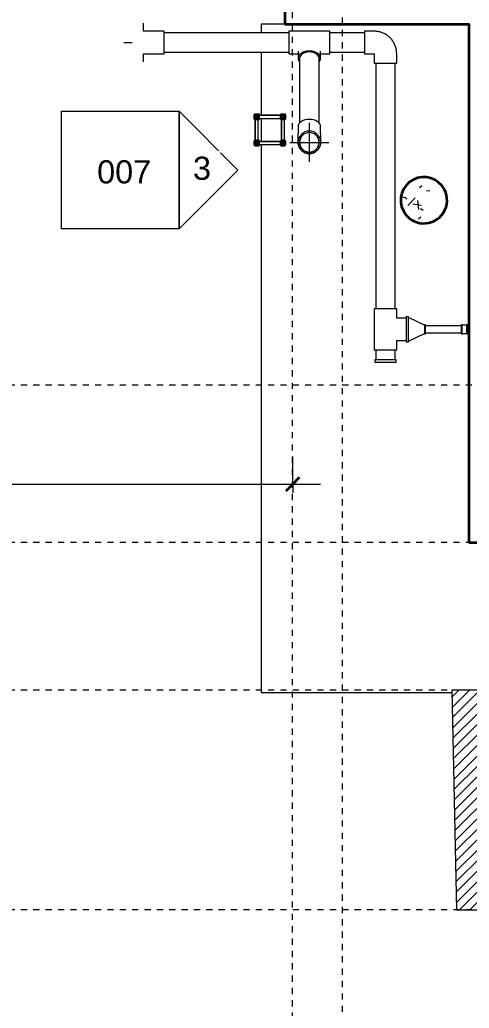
# Model space of a CAD drawing. Header units: metres. Extents: x -43 to 80, y -185 to 8.
# Drawn here: x -9.88 to -2.61, y -147.93 to -131.92 of the extents above; entities that cross this region are included whole.
import ezdxf

# ---------------------------------------------------------------- set-up
doc = ezdxf.new("R2010")
doc.units = ezdxf.units.M
doc.linetypes.add('Grid Line', pattern=[0.022225, 0.0127, -0.003175, 0.003175, -0.003175])
for name, color, linetype, lineweight in [('A-ANNO-DIMS', 7, 'Continuous', 9), ('A-ANNO-DIMS-150', 7, 'Continuous', 9), ('A-FLOR', 7, 'Continuous', 9), ('A-FLOR-PATT', 7, 'Continuous', 9), ('A-GENM', 7, 'Continuous', 9), ('A-WALL', 7, 'Continuous', 9), ('G-ANNO-SYMB', 7, 'Continuous', 9), ('P-PIPE', 7, 'Continuous', 9), ('P-PIPE-CNTR', 7, 'Continuous', 9), ('S-COLS', 7, 'Continuous', 9), ('S-GRID', 7, 'Continuous', 9)]:
    doc.layers.add(name, color=color, linetype=linetype, lineweight=lineweight)
doc.styles.add('Arial', font='arial.ttf', dxfattribs={"height": 0.375})
doc.styles.add('Century Gothic', font='GOTHIC.TTF', dxfattribs={"height": 0.3})
doc.dimstyles.new('C_G_2_0mm', dxfattribs={"dimscale": 0.3048, "dimtxt": 0.31325, "dimasz": 0.738189, "dimexe": 1.476378, "dimexo": 0.984252, "dimgap": 0.049213, "dimtad": 1, "dimdec": 3, "dimrnd": 0.001, "dimzin": 0, "dimdsep": 46, "dimtxsty": 'Century Gothic', "dimblk1": 'OBLIQUE', "dimblk2": 'OBLIQUE', "dimsah": 1, "dimcen": 0.09, "dimdle": 1.476378, "dimazin": 2, "dimtfac": 1, "dimtdec": 4, "dimtix": 1, "dimtmove": 0, "dimatfit": 3, "dimfxl": 1, "dimtvp": 1, "dimtolj": 1, "dimtzin": 0, "dimarcsym": 2})

# ---------------------------------------------------------------- blocks, each defined once
blk = doc.blocks.new('M_Concrete-Round-Column - 750mm-2100519-N01 - ESTANQUE CABECERA')
at = {"layer": 'S-COLS'}
h = blk.add_hatch(dxfattribs=at)
h.set_pattern_fill('FP_1', color=256, style=0, pattern_type=2)
h.set_pattern_definition([(22.468, (65.291, 118.031), (0.925104, -0.590087), [0.1143, -1.257]), (327.468, (65.291, 118.031), (0.342624, 1.114645), [0.09144, -1.006]), (72.92, (65.368, 117.982), (1.267843, 0.52408), [0.09714, -1.069]), (18.653, (65.432, 118.301), (1.32561, -0.975249), [0.17145, -1.886]), (69.104, (65.542, 118.22), (1.94893, 0.658157), [0.14571, -1.603]), (323.653, (65.432, 118.301), (1.949078, 0.657815), [0.13716, -1.509]), (353.468, (65.532, 118.163), (0.523034, -0.964601), [0.1143, -1.257]), (298.468, (65.532, 118.163), (0.840056, 0.808783), [0.09144, -1.006]), (43.92, (65.576, 118.083), (1.36296, -0.156292), [0.09714, -1.069]), (9.968, (65.291, 118.031), (0.2509482, 0.4413104), [0.05029, -0.94336, 0.05029, -0.97079, -1.01]), (9.968, (65.291, 118.031), (0.2509482, 0.4413104), [-2.015, 0.05029, -0.95936]), (339.968, (65.291, 118.031), (0.6333666, 0.3476881), [0.05029, -0.53188, 0.05029, -0.9205, -0.38481]), (339.968, (65.291, 118.031), (0.6333666, 0.3476881), [-1.553, 0.05029, -0.33452]), (299.968, (64.99, 118.188), (0.705529, -0.4065393), [0.05029, -0.33071, 0.05029, -1.138, -1.577]), (299.968, (64.99, 118.188), (0.705529, -0.4065393), [-1.57, 0.05029, -1.527]), (289.968, (64.855, 118.258), (0.8586482, -0.275551), [0.05029, -0.44501, 0.05029, -0.73914, -1.12]), (289.968, (64.855, 118.258), (0.8586482, -0.275551), [-1.285, 0.05029, -1.07])])
h.paths.add_polyline_path([(-0.188, -0.325), (-0.128, -0.352), (-0.065, -0.369), (0, -0.375), (0.065, -0.369), (0.128, -0.352), (0.187, -0.325), (0.241, -0.287), (0.287, -0.241), (0.325, -0.188), (0.352, -0.128), (0.369, -0.065), (0.375, 0), (0.369, 0.065), (0.352, 0.128), (0.325, 0.187), (0.287, 0.241), (0.241, 0.287), (0.187, 0.325), (0.128, 0.352), (0.065, 0.369), (0, 0.375), (-0.065, 0.369), (-0.128, 0.352), (-0.188, 0.325), (-0.241, 0.287), (-0.287, 0.241), (-0.325, 0.187), (-0.352, 0.128), (-0.369, 0.065), (-0.375, 0), (-0.369, -0.065), (-0.352, -0.128), (-0.325, -0.188), (-0.287, -0.241), (-0.241, -0.287)])
at = {"layer": 'S-COLS', "lineweight": 35}
for start, end in [(360, 180), (180, 360)]:
    blk.add_arc((0, 0), 0.375, start, end, dxfattribs=at)
blk = doc.blocks.new('M_Equipo area bomba - M_Equipo area bomba-2111423-N01 - ESTANQUE CABECERA')
at = {"layer": 'A-GENM'}
for p, q in [((-0.759, 0.703), (-0.662, 0.606)), ((-0.606, 0.662), (-0.705, 0.76)), ((-0.678, 0.692), (-0.692, 0.678)), ((-0.352, 0.339), (-0.692, 0.678)), ((-0.678, 0.692), (-0.339, 0.352)), ((-0.627, 0.641), (-0.606, 0.662)), ((0.339, 0.352), (0.678, 0.692)), ((0.692, 0.678), (0.352, 0.339)), ((0.708, 0.764), (0.606, 0.662)), ((0.606, 0.662), (0.627, 0.641)), ((0.662, 0.606), (0.763, 0.708)), ((0.692, 0.678), (0.678, 0.692)), ((0.763, 0.708), (0.708, 0.764)), ((-0.662, 0.606), (-0.641, 0.627)), ((0.641, 0.627), (0.662, 0.606)), ((-0.352, 0.339), (-0.339, 0.352)), ((0.339, 0.352), (0.352, 0.339)), ((-1.041, 0.039), (-1.041, -0.039)), ((-0.897, 0.039), (-1.041, 0.039)), ((-0.969, 0.01), (-0.489, 0.01)), ((-0.969, 0.01), (-0.969, -0.009)), ((-0.897, 0.01), (-0.897, 0.039)), ((-0.489, -0.009), (-0.489, 0.01)), ((0.489, 0.01), (0.969, 0.01)), ((0.489, 0.01), (0.489, -0.009)), ((1.041, 0.039), (0.897, 0.039)), ((0.897, 0.039), (0.897, 0.01)), ((0.969, -0.009), (0.969, 0.01)), ((1.041, -0.039), (1.041, 0.039)), ((-1.041, -0.039), (-0.897, -0.039)), ((-0.489, -0.009), (-0.969, -0.009)), ((-0.897, -0.039), (-0.897, -0.009)), ((0.969, -0.009), (0.489, -0.009)), ((0.897, -0.009), (0.897, -0.039)), ((0.897, -0.039), (1.041, -0.039)), ((-0.692, -0.678), (-0.352, -0.339)), ((-0.339, -0.352), (-0.678, -0.692)), ((-0.339, -0.352), (-0.352, -0.339)), ((0.352, -0.339), (0.339, -0.352)), ((0.678, -0.692), (0.339, -0.352)), ((0.352, -0.339), (0.692, -0.678)), ((-0.662, -0.606), (-0.763, -0.708)), ((-0.641, -0.627), (-0.662, -0.606)), ((0.662, -0.606), (0.641, -0.627)), ((0.763, -0.708), (0.662, -0.606)), ((-0.763, -0.708), (-0.708, -0.764)), ((-0.708, -0.764), (-0.606, -0.662)), ((-0.692, -0.678), (-0.678, -0.692)), ((-0.606, -0.662), (-0.627, -0.641)), ((0.627, -0.641), (0.606, -0.662)), ((0.606, -0.662), (0.708, -0.764)), ((0.678, -0.692), (0.692, -0.678)), ((0.708, -0.764), (0.763, -0.708))]:
    blk.add_line(p, q, dxfattribs=at)
for start, end in [(47.3206, 132.6794), (137.3178, 177.6809), (2.3191, 42.6822), (182.3193, 222.6822), (317.3178, 357.6807), (227.3206, 312.6794)]:
    blk.add_arc((0, 0), 0.968, start, end, dxfattribs=at)
at = {"layer": 'A-GENM', "lineweight": 25}
for start, end in [(360, 180), (180, 360)]:
    blk.add_arc((0, 0), 0.489, start, end, dxfattribs=at)
blk = doc.blocks.new('M_Estructura 01 - M_Estructura 01-2177964-N01 - ESTANQUE CABECERA')
at = {"layer": 'A-GENM', "lineweight": 25}
for p, q in [((-0.25, 0.214), (-0.25, 0.151)), ((-0.25, 0.214), (-0.25, 0.151)), ((-0.247, 0.151), (-0.247, 0.214)), ((-0.247, 0.151), (-0.247, 0.214)), ((-0.18, 0.221), (-0.244, 0.221)), ((-0.18, 0.221), (-0.244, 0.221)), ((-0.244, 0.217), (-0.18, 0.217)), ((-0.244, 0.217), (-0.18, 0.217)), ((-0.186, 0.187), (-0.236, 0.187)), ((-0.236, 0.187), (-0.236, 0.185)), ((-0.23, 0.178), (-0.204, 0.178)), ((-0.194, 0.167), (-0.194, 0.148)), ((-0.186, 0.148), (-0.186, 0.187)), ((-0.177, 0.214), (-0.177, 0.151)), ((-0.177, 0.214), (-0.177, 0.151)), ((-0.174, 0.151), (-0.174, 0.214)), ((-0.174, 0.151), (-0.174, 0.214)), ((0.174, 0.165), (0.169, 0.165)), ((0.174, 0.214), (0.174, 0.165)), ((0.174, 0.214), (0.174, 0.151)), ((0.177, 0.165), (0.177, 0.214)), ((0.177, 0.151), (0.177, 0.214)), ((0.197, 0.165), (0.177, 0.165)), ((0.244, 0.221), (0.18, 0.221)), ((0.244, 0.221), (0.18, 0.221)), ((0.18, 0.217), (0.244, 0.217)), ((0.18, 0.217), (0.244, 0.217)), ((0.238, 0.187), (0.188, 0.187)), ((0.188, 0.187), (0.188, 0.185)), ((0.194, 0.178), (0.22, 0.178)), ((0.208, 0.2), (0.208, 0.175)), ((0.216, 0.207), (0.214, 0.207)), ((0.216, 0.157), (0.216, 0.207)), ((0.23, 0.167), (0.23, 0.148)), ((0.238, 0.148), (0.238, 0.187)), ((0.247, 0.214), (0.247, 0.151)), ((0.247, 0.214), (0.247, 0.151)), ((0.25, 0.151), (0.25, 0.214)), ((0.25, 0.151), (0.25, 0.214)), ((-0.18, 0.148), (-0.244, 0.148)), ((-0.194, 0.148), (-0.244, 0.148)), ((-0.244, 0.144), (-0.18, 0.144)), ((-0.244, 0.144), (-0.194, 0.144)), ((-0.194, 0.144), (-0.194, 0.14)), ((-0.188, 0.133), (-0.186, 0.133)), ((-0.18, 0.148), (-0.186, 0.148)), ((-0.186, 0.133), (-0.186, 0.144)), ((-0.186, 0.144), (-0.18, 0.144)), ((0.162, 0.158), (0.162, 0.157)), ((0.162, 0.157), (0.174, 0.157)), ((0.174, 0.157), (0.174, 0.151)), ((0.177, 0.157), (0.216, 0.157)), ((0.177, 0.151), (0.177, 0.157)), ((0.244, 0.148), (0.18, 0.148)), ((0.23, 0.148), (0.18, 0.148)), ((0.18, 0.144), (0.244, 0.144)), ((0.18, 0.144), (0.23, 0.144)), ((0.23, 0.144), (0.23, 0.14)), ((0.236, 0.133), (0.238, 0.133)), ((0.244, 0.148), (0.238, 0.148)), ((0.238, 0.133), (0.238, 0.144)), ((0.238, 0.144), (0.244, 0.144)), ((-0.25, -0.21), (-0.25, -0.273)), ((-0.25, -0.21), (-0.25, -0.273)), ((-0.247, -0.273), (-0.247, -0.21)), ((-0.247, -0.273), (-0.247, -0.21)), ((-0.18, -0.203), (-0.244, -0.203)), ((-0.18, -0.203), (-0.244, -0.203)), ((-0.244, -0.206), (-0.18, -0.206)), ((-0.244, -0.206), (-0.18, -0.206)), ((-0.18, -0.276), (-0.244, -0.276)), ((-0.18, -0.276), (-0.244, -0.276)), ((-0.244, -0.279), (-0.18, -0.279)), ((-0.244, -0.279), (-0.18, -0.279)), ((-0.177, -0.21), (-0.177, -0.273)), ((-0.177, -0.21), (-0.177, -0.273)), ((-0.174, -0.273), (-0.174, -0.21)), ((-0.174, -0.273), (-0.174, -0.21)), ((0.162, -0.265), (0.162, -0.267)), ((0.162, -0.267), (0.174, -0.267)), ((0.174, -0.259), (0.169, -0.259)), ((0.174, -0.21), (0.174, -0.273)), ((0.174, -0.21), (0.174, -0.259)), ((0.174, -0.267), (0.174, -0.273)), ((0.177, -0.273), (0.177, -0.21)), ((0.177, -0.259), (0.177, -0.21)), ((0.197, -0.259), (0.177, -0.259)), ((0.177, -0.267), (0.216, -0.267)), ((0.177, -0.273), (0.177, -0.267)), ((0.244, -0.203), (0.18, -0.203)), ((0.244, -0.203), (0.18, -0.203)), ((0.18, -0.206), (0.244, -0.206)), ((0.18, -0.206), (0.244, -0.206)), ((0.244, -0.276), (0.18, -0.276)), ((0.244, -0.276), (0.18, -0.276)), ((0.18, -0.279), (0.244, -0.279)), ((0.18, -0.279), (0.244, -0.279)), ((0.208, -0.223), (0.208, -0.249)), ((0.216, -0.217), (0.214, -0.217)), ((0.216, -0.267), (0.216, -0.217)), ((0.247, -0.21), (0.247, -0.273)), ((0.247, -0.21), (0.247, -0.273)), ((0.25, -0.273), (0.25, -0.21)), ((0.25, -0.273), (0.25, -0.21))]:
    blk.add_line(p, q, dxfattribs=at)
at = {"layer": 'A-GENM'}
for p, q in [((-0.237, 0.183), (-0.237, 0.148)), ((-0.237, 0.183), (-0.237, 0.148)), ((-0.237, 0.183), (-0.237, 0.148)), ((-0.237, 0.183), (-0.237, 0.183)), ((-0.237, 0.183), (-0.237, 0.183)), ((-0.237, 0.183), (-0.237, 0.183)), ((-0.234, 0.183), (-0.237, 0.183)), ((-0.237, 0.183), (-0.237, 0.183)), ((-0.237, 0.183), (-0.237, 0.183)), ((-0.236, 0.215), (-0.186, 0.215)), ((-0.236, 0.187), (-0.236, 0.215)), ((-0.236, 0.213), (-0.236, 0.207)), ((-0.236, 0.187), (-0.236, 0.183)), ((-0.236, 0.183), (-0.236, 0.187)), ((-0.177, 0.208), (-0.212, 0.208)), ((-0.212, 0.208), (-0.212, 0.206)), ((-0.212, 0.164), (-0.212, 0.178)), ((-0.186, 0.215), (-0.186, 0.207)), ((-0.177, 0.208), (-0.186, 0.208)), ((-0.177, 0.208), (-0.186, 0.208)), ((-0.186, 0.205), (-0.186, 0.187)), ((0.174, 0.208), (-0.174, 0.208)), ((0.188, 0.208), (0.177, 0.208)), ((0.212, 0.208), (0.177, 0.208)), ((0.188, 0.208), (0.177, 0.208)), ((0.187, 0.183), (0.187, 0.165)), ((0.188, 0.215), (0.238, 0.215)), ((0.188, 0.207), (0.188, 0.215)), ((0.188, 0.213), (0.188, 0.207)), ((0.188, 0.187), (0.188, 0.205)), ((0.212, 0.206), (0.212, 0.208)), ((0.216, 0.207), (0.236, 0.207)), ((0.243, 0.207), (0.237, 0.207)), ((0.238, 0.215), (0.238, 0.187)), ((0.238, 0.207), (0.244, 0.207)), ((0.244, 0.207), (0.244, 0.157)), ((-0.237, 0.144), (-0.237, -0.203)), ((-0.212, 0.158), (-0.194, 0.158)), ((-0.187, -0.203), (-0.187, 0.133)), ((-0.186, 0.158), (-0.177, 0.158)), ((-0.177, 0.157), (-0.186, 0.157)), ((-0.186, 0.133), (-0.186, -0.203)), ((-0.174, 0.158), (0.162, 0.158)), ((0.162, 0.157), (-0.174, 0.157)), ((0.187, 0.157), (0.187, 0.148)), ((0.187, 0.157), (0.187, 0.148)), ((0.187, 0.157), (0.187, 0.148)), ((0.187, 0.144), (0.187, -0.203)), ((0.23, 0.157), (0.216, 0.157)), ((0.237, -0.203), (0.237, 0.133)), ((0.244, 0.157), (0.238, 0.157)), ((0.238, 0.133), (0.238, -0.203)), ((-0.237, -0.206), (-0.237, -0.241)), ((-0.237, -0.206), (-0.237, -0.241)), ((-0.237, -0.206), (-0.237, -0.241)), ((-0.237, -0.241), (-0.237, -0.241)), ((-0.237, -0.241), (-0.237, -0.241)), ((-0.237, -0.241), (-0.231, -0.241)), ((-0.237, -0.241), (-0.237, -0.241)), ((-0.237, -0.241), (-0.237, -0.241)), ((-0.237, -0.241), (-0.237, -0.241)), ((-0.233, -0.267), (-0.233, -0.265)), ((-0.177, -0.267), (-0.233, -0.267)), ((-0.193, -0.241), (-0.231, -0.241)), ((-0.214, -0.259), (-0.227, -0.259)), ((-0.177, -0.216), (-0.212, -0.216)), ((-0.212, -0.26), (-0.212, -0.223)), ((-0.212, -0.26), (-0.212, -0.266)), ((-0.212, -0.266), (-0.177, -0.266)), ((-0.212, -0.266), (-0.212, -0.266)), ((-0.187, -0.241), (-0.187, -0.206)), ((-0.186, -0.206), (-0.186, -0.217)), ((-0.177, -0.216), (-0.186, -0.216)), ((-0.177, -0.216), (-0.186, -0.216)), ((0.174, -0.216), (-0.174, -0.216)), ((-0.174, -0.266), (0.162, -0.266)), ((0.162, -0.267), (-0.174, -0.267)), ((0.187, -0.216), (0.177, -0.216)), ((0.212, -0.216), (0.177, -0.216)), ((0.187, -0.216), (0.177, -0.216)), ((0.187, -0.206), (0.187, -0.217)), ((0.187, -0.206), (0.187, -0.241)), ((0.187, -0.206), (0.187, -0.217)), ((0.208, -0.241), (0.193, -0.241)), ((0.216, -0.217), (0.234, -0.217)), ((0.244, -0.267), (0.216, -0.267)), ((0.235, -0.241), (0.237, -0.241)), ((0.237, -0.241), (0.237, -0.206)), ((0.243, -0.217), (0.237, -0.217)), ((0.237, -0.217), (0.244, -0.217)), ((0.238, -0.206), (0.238, -0.217)), ((0.244, -0.217), (0.244, -0.267))]:
    blk.add_line(p, q, dxfattribs=at)
at = {"layer": 'A-GENM', "lineweight": 25, "flags": 128}
for points in [[(-0.236, 0.185), (-0.236, 0.183), (-0.236, 0.182), (-0.235, 0.181), (-0.234, 0.18), (-0.233, 0.179), (-0.231, 0.178), (-0.23, 0.178)], [(-0.204, 0.178), (-0.202, 0.178), (-0.2, 0.177), (-0.198, 0.176), (-0.196, 0.174), (-0.195, 0.172), (-0.194, 0.17), (-0.194, 0.167)], [(0.169, 0.165), (0.168, 0.165), (0.166, 0.164), (0.165, 0.163), (0.164, 0.162), (0.163, 0.161), (0.162, 0.16), (0.162, 0.158)], [(0.188, 0.185), (0.188, 0.183), (0.188, 0.182), (0.189, 0.181), (0.19, 0.18), (0.191, 0.179), (0.193, 0.178), (0.194, 0.178)], [(0.208, 0.175), (0.207, 0.173), (0.206, 0.17), (0.205, 0.169), (0.203, 0.167), (0.201, 0.166), (0.199, 0.165), (0.197, 0.165)], [(0.214, 0.207), (0.213, 0.207), (0.211, 0.206), (0.21, 0.205), (0.209, 0.204), (0.208, 0.203), (0.208, 0.202), (0.208, 0.2)], [(0.22, 0.178), (0.222, 0.178), (0.224, 0.177), (0.226, 0.176), (0.228, 0.174), (0.229, 0.172), (0.229, 0.17), (0.23, 0.167)], [(-0.194, 0.14), (-0.194, 0.138), (-0.194, 0.137), (-0.193, 0.135), (-0.192, 0.134), (-0.191, 0.134), (-0.189, 0.133), (-0.188, 0.133)], [(0.23, 0.14), (0.23, 0.138), (0.23, 0.137), (0.231, 0.135), (0.232, 0.134), (0.233, 0.134), (0.235, 0.133), (0.236, 0.133)], [(0.169, -0.259), (0.168, -0.259), (0.166, -0.26), (0.165, -0.261), (0.164, -0.262), (0.163, -0.263), (0.162, -0.264), (0.162, -0.265)], [(0.208, -0.249), (0.207, -0.251), (0.206, -0.253), (0.205, -0.255), (0.203, -0.257), (0.201, -0.258), (0.199, -0.259), (0.197, -0.259)], [(0.214, -0.217), (0.213, -0.217), (0.211, -0.218), (0.21, -0.219), (0.209, -0.22), (0.208, -0.221), (0.208, -0.222), (0.208, -0.223)]]:
    blk.add_lwpolyline(points, dxfattribs=at)
at = {"layer": 'A-GENM', "lineweight": 25}
for centre, radius, start, end in [((-0.244, 0.214), 0.00636, 90, 180), ((-0.244, 0.214), 0.00636, 90, 180), ((-0.244, 0.214), 0.00318, 90, 180), ((-0.244, 0.214), 0.00318, 90, 180), ((-0.18, 0.214), 0.00636, 360, 90), ((-0.18, 0.214), 0.00636, 360, 90), ((-0.18, 0.214), 0.00318, 0, 90), ((-0.18, 0.214), 0.00318, 0, 90), ((0.18, 0.214), 0.00636, 90, 180), ((0.18, 0.214), 0.00636, 90, 180), ((0.18, 0.214), 0.00318, 90, 180), ((0.18, 0.214), 0.00318, 90, 180), ((0.244, 0.214), 0.00636, 360, 90), ((0.244, 0.214), 0.00636, 360, 90), ((0.244, 0.214), 0.00318, 0, 90), ((0.244, 0.214), 0.00318, 0, 90), ((-0.244, 0.151), 0.00636, 180, 270), ((-0.244, 0.151), 0.00636, 180, 270), ((-0.244, 0.151), 0.00318, 180, 270), ((-0.244, 0.151), 0.00318, 180, 270), ((-0.18, 0.151), 0.00636, 270, 360), ((-0.18, 0.151), 0.00318, 270, 0), ((-0.18, 0.151), 0.00636, 270, 360), ((-0.18, 0.151), 0.00318, 270, 0), ((0.18, 0.151), 0.00636, 180, 270), ((0.18, 0.151), 0.00636, 180, 270), ((0.18, 0.151), 0.00318, 180, 270), ((0.18, 0.151), 0.00318, 180, 270), ((0.244, 0.151), 0.00636, 270, 360), ((0.244, 0.151), 0.00318, 270, 0), ((0.244, 0.151), 0.00636, 270, 360), ((0.244, 0.151), 0.00318, 270, 0), ((-0.244, -0.21), 0.00636, 90, 180), ((-0.244, -0.21), 0.00636, 90, 180), ((-0.244, -0.273), 0.00636, 180, 270), ((-0.244, -0.273), 0.00636, 180, 270), ((-0.244, -0.21), 0.00318, 90, 180), ((-0.244, -0.21), 0.00318, 90, 180), ((-0.244, -0.273), 0.00318, 180, 270), ((-0.244, -0.273), 0.00318, 180, 270), ((-0.18, -0.21), 0.00636, 360, 90), ((-0.18, -0.21), 0.00636, 360, 90), ((-0.18, -0.21), 0.00318, 360, 90), ((-0.18, -0.21), 0.00318, 0, 90), ((-0.18, -0.273), 0.00636, 270, 0), ((-0.18, -0.273), 0.00318, 270, 0), ((-0.18, -0.273), 0.00636, 270, 360), ((-0.18, -0.273), 0.00318, 270, 0), ((0.18, -0.21), 0.00636, 90, 180), ((0.18, -0.21), 0.00636, 90, 180), ((0.18, -0.273), 0.00636, 180, 270), ((0.18, -0.273), 0.00636, 180, 270), ((0.18, -0.21), 0.00318, 90, 180), ((0.18, -0.21), 0.00318, 90, 180), ((0.18, -0.273), 0.00318, 180, 270), ((0.18, -0.273), 0.00318, 180, 270), ((0.244, -0.21), 0.00636, 360, 90), ((0.244, -0.21), 0.00636, 360, 90), ((0.244, -0.21), 0.00318, 0, 90), ((0.244, -0.21), 0.00318, 0, 90), ((0.244, -0.273), 0.00636, 270, 360), ((0.244, -0.273), 0.00318, 270, 0), ((0.244, -0.273), 0.00636, 270, 360), ((0.244, -0.273), 0.00318, 270, 0)]:
    blk.add_arc(centre, radius, start, end, dxfattribs=at)
at = {"layer": 'A-GENM'}
blk.add_open_spline([(-0.233, -0.265), (-0.233, -0.265), (-0.233, -0.264), (-0.233, -0.262), (-0.231, -0.261), (-0.23, -0.26), (-0.228, -0.259), (-0.227, -0.259), (-0.227, -0.259)], degree=3, dxfattribs=at)
blk = doc.blocks.new('HDPE - Codo - Codo-2187043-N01 - ESTANQUE CABECERA')
at = {"layer": 'P-PIPE'}
for p, q in [((-0.182, 0.337), (-0.182, 0.182)), ((0.182, 0.337), (-0.182, 0.337)), ((0.182, 0.182), (0.182, 0.337)), ((-0.182, 0.182), (-0.337, 0.182)), ((-0.337, 0.182), (-0.337, -0.182)), ((-0.337, -0.182), (-0.182, -0.182))]:
    blk.add_line(p, q, dxfattribs=at)
at = {"layer": 'P-PIPE', "flags": 128}
for points in [[(-0.182, -0.182), (-0.168, -0.181), (-0.153, -0.181), (-0.139, -0.179), (-0.124, -0.177), (-0.11, -0.174), (-0.096, -0.171), (-0.082, -0.167), (-0.068, -0.163), (-0.054, -0.158), (-0.041, -0.153), (-0.027, -0.147), (-0.014, -0.141), (-0.002, -0.134), (0.011, -0.126), (0.023, -0.118), (0.035, -0.11), (0.047, -0.101), (0.058, -0.091), (0.068, -0.081), (0.079, -0.071), (0.089, -0.061), (0.098, -0.05), (0.107, -0.038), (0.116, -0.026), (0.124, -0.014), (0.132, -0.002), (0.139, 0.011), (0.145, 0.024), (0.151, 0.037), (0.157, 0.051), (0.162, 0.064), (0.166, 0.078), (0.17, 0.092), (0.174, 0.106), (0.176, 0.121), (0.179, 0.135), (0.18, 0.149), (0.181, 0.164), (0.182, 0.179), (0.182, 0.182)], [(-0.182, 0.182), (-0.182, 0.182), (-0.182, 0.182), (-0.182, 0.182), (-0.182, 0.182), (-0.182, 0.182), (-0.182, 0.182), (-0.182, 0.182), (-0.182, 0.182), (-0.182, 0.182), (-0.182, 0.182), (-0.182, 0.182), (-0.182, 0.182), (-0.182, 0.182), (-0.182, 0.182), (-0.182, 0.182), (-0.182, 0.182), (-0.182, 0.182), (-0.182, 0.182), (-0.182, 0.182), (-0.182, 0.182), (-0.182, 0.182), (-0.182, 0.182), (-0.182, 0.182), (-0.182, 0.182), (-0.182, 0.182), (-0.182, 0.182), (-0.182, 0.182), (-0.182, 0.182), (-0.182, 0.182), (-0.182, 0.182), (-0.182, 0.182), (-0.182, 0.182), (-0.182, 0.182), (-0.182, 0.182), (-0.182, 0.182), (-0.182, 0.182), (-0.182, 0.182), (-0.182, 0.182), (-0.182, 0.182), (-0.182, 0.182)]]:
    blk.add_lwpolyline(points, dxfattribs=at)
blk = doc.blocks.new('HDPE - Codo - Codo-V15-N01 - ESTANQUE CABECERA')
at = {"layer": 'P-PIPE'}
for p, q in [((-7.543, -132.109), (-7.697, -132.109)), ((-7.543, -132.29), (-7.543, -132.109)), ((-7.543, -132.472), (-7.543, -132.29)), ((-7.697, -132.472), (-7.543, -132.472))]:
    blk.add_line(p, q, dxfattribs=at)
at = {"layer": 'P-PIPE', "flags": 128}
for points in [[(-7.697, -132.109), (-7.705, -132.109), (-7.712, -132.109), (-7.719, -132.109), (-7.726, -132.109), (-7.734, -132.109), (-7.741, -132.109), (-7.748, -132.109), (-7.755, -132.109), (-7.762, -132.109), (-7.768, -132.109), (-7.775, -132.109), (-7.782, -132.109), (-7.788, -132.109), (-7.794, -132.109), (-7.8, -132.109), (-7.806, -132.109), (-7.812, -132.109), (-7.818, -132.109), (-7.823, -132.109), (-7.828, -132.109), (-7.833, -132.109), (-7.838, -132.109), (-7.843, -132.109), (-7.847, -132.109), (-7.851, -132.109), (-7.855, -132.109), (-7.858, -132.109), (-7.862, -132.109), (-7.865, -132.109), (-7.867, -132.109), (-7.87, -132.109), (-7.872, -132.109), (-7.874, -132.109), (-7.876, -132.109), (-7.877, -132.109), (-7.878, -132.109), (-7.879, -132.109), (-7.88, -132.109), (-7.88, -132.109), (-7.88, -132.109)], [(-7.88, -132.472), (-7.88, -132.472), (-7.879, -132.472), (-7.879, -132.472), (-7.878, -132.472), (-7.876, -132.472), (-7.875, -132.472), (-7.873, -132.472), (-7.871, -132.472), (-7.868, -132.472), (-7.865, -132.472), (-7.862, -132.472), (-7.859, -132.472), (-7.856, -132.472), (-7.852, -132.472), (-7.848, -132.472), (-7.844, -132.472), (-7.839, -132.472), (-7.835, -132.472), (-7.83, -132.472), (-7.825, -132.472), (-7.819, -132.472), (-7.814, -132.472), (-7.808, -132.472), (-7.802, -132.472), (-7.796, -132.472), (-7.79, -132.472), (-7.783, -132.472), (-7.777, -132.472), (-7.77, -132.472), (-7.764, -132.472), (-7.757, -132.472), (-7.75, -132.472), (-7.743, -132.472), (-7.736, -132.472), (-7.728, -132.472), (-7.721, -132.472), (-7.714, -132.472), (-7.707, -132.472), (-7.699, -132.472), (-7.697, -132.472)]]:
    blk.add_lwpolyline(points, dxfattribs=at)
blk = doc.blocks.new('HDPE - Codo - Codo-2186774-N01 - ESTANQUE CABECERA')
at = {"layer": 'P-PIPE'}
for p, q in [((-5.375, -133.652), (-5.375, -133.771)), ((-5.011, -133.771), (-5.011, -133.652))]:
    blk.add_line(p, q, dxfattribs=at)
at = {"layer": 'P-PIPE', "flags": 128}
for points in [[(-5.375, -133.907), (-5.375, -133.907), (-5.375, -133.906), (-5.375, -133.904), (-5.375, -133.902), (-5.375, -133.9), (-5.375, -133.896), (-5.375, -133.892), (-5.375, -133.888), (-5.375, -133.883), (-5.375, -133.877), (-5.375, -133.871), (-5.375, -133.864), (-5.375, -133.857), (-5.375, -133.849), (-5.375, -133.84), (-5.375, -133.832), (-5.375, -133.822), (-5.375, -133.812), (-5.375, -133.802), (-5.375, -133.791), (-5.375, -133.78), (-5.375, -133.771)], [(-5.011, -133.771), (-5.011, -133.782), (-5.011, -133.793), (-5.011, -133.804), (-5.011, -133.814), (-5.011, -133.824), (-5.011, -133.833), (-5.011, -133.842), (-5.011, -133.85), (-5.011, -133.858), (-5.011, -133.865), (-5.011, -133.872), (-5.011, -133.878), (-5.011, -133.884), (-5.011, -133.889), (-5.011, -133.893), (-5.011, -133.897), (-5.011, -133.9), (-5.011, -133.903), (-5.011, -133.905), (-5.011, -133.906), (-5.011, -133.907), (-5.011, -133.907)], [(-5.193, -134.089), (-5.2, -134.089), (-5.208, -134.088), (-5.215, -134.087), (-5.222, -134.086), (-5.229, -134.085), (-5.236, -134.084), (-5.243, -134.082), (-5.25, -134.08), (-5.257, -134.077), (-5.264, -134.074), (-5.271, -134.071), (-5.277, -134.068), (-5.283, -134.065), (-5.29, -134.061), (-5.296, -134.057), (-5.302, -134.053), (-5.307, -134.048), (-5.313, -134.044), (-5.318, -134.039), (-5.323, -134.034), (-5.328, -134.028), (-5.333, -134.023), (-5.338, -134.017), (-5.342, -134.011), (-5.346, -134.005), (-5.35, -133.999), (-5.353, -133.993), (-5.357, -133.986), (-5.36, -133.98), (-5.362, -133.973), (-5.365, -133.966), (-5.367, -133.959), (-5.369, -133.952), (-5.371, -133.945), (-5.372, -133.938), (-5.373, -133.931), (-5.374, -133.924), (-5.375, -133.916), (-5.375, -133.909), (-5.375, -133.907)], [(-5.011, -133.907), (-5.012, -133.914), (-5.012, -133.922), (-5.013, -133.929), (-5.014, -133.936), (-5.015, -133.943), (-5.017, -133.95), (-5.019, -133.957), (-5.021, -133.964), (-5.023, -133.971), (-5.026, -133.978), (-5.029, -133.985), (-5.032, -133.991), (-5.036, -133.997), (-5.039, -134.004), (-5.043, -134.01), (-5.047, -134.016), (-5.052, -134.021), (-5.057, -134.027), (-5.061, -134.032), (-5.067, -134.037), (-5.072, -134.042), (-5.077, -134.047), (-5.083, -134.052), (-5.089, -134.056), (-5.095, -134.06), (-5.101, -134.064), (-5.108, -134.067), (-5.114, -134.071), (-5.121, -134.074), (-5.127, -134.076), (-5.134, -134.079), (-5.141, -134.081), (-5.148, -134.083), (-5.155, -134.085), (-5.162, -134.086), (-5.169, -134.087), (-5.177, -134.088), (-5.184, -134.089), (-5.191, -134.089), (-5.193, -134.089)]]:
    blk.add_lwpolyline(points, dxfattribs=at)
at = {"layer": 'P-PIPE'}
for start, end in [(90, 270), (270, 90)]:
    blk.add_arc((-5.193, -133.907), 0.182, start, end, dxfattribs=at)
for start_param, end_param in [(1.570796, 3.141593), (0, 1.570796)]:
    blk.add_ellipse((-5.193, -133.652), major_axis=(0.182, 0), ratio=0.642788, start_param=start_param, end_param=end_param, dxfattribs=at)
blk = doc.blocks.new('Acero - Copla - A - Copla-2187495-N01 - ESTANQUE CABECERA')
at = {"layer": 'P-PIPE'}
for p, q in [((-0.03445, 0.07385), (-0.05225, 0.07385)), ((-0.05225, 0.07385), (-0.05225, -0.07385)), ((-0.03445, -0.07385), (-0.03445, 0.07385)), ((0.03445, 0.06925), (-0.03445, 0.06925)), ((0.05225, 0.07385), (0.03445, 0.07385)), ((0.03445, 0.07385), (0.03445, -0.07385)), ((0.05225, -0.07385), (0.05225, 0.07385)), ((-0.05225, -0.07385), (-0.03445, -0.07385)), ((-0.03445, -0.06925), (0.03445, -0.06925)), ((0.03445, -0.07385), (0.05225, -0.07385))]:
    blk.add_line(p, q, dxfattribs=at)
blk = doc.blocks.new('Acero - Terminal - A - Terminal-2187242-N01 - ESTANQUE CABECERA')
at = {"layer": 'P-PIPE'}
for p, q in [((0.0365, 0.174825), (0, 0.174825)), ((0, 0.174825), (0, -0.174825)), ((0.0365, -0.174825), (0.0365, 0.174825)), ((0, -0.174825), (0.0365, -0.174825))]:
    blk.add_line(p, q, dxfattribs=at)
blk = doc.blocks.new('Elevation - Detail Number-1115207-N01 - ESTANQUE CABECERA')
at = {"layer": 'G-ANNO-SYMB'}
for p, q in [((-0.00635, -0.00635), (-0.00635, 0.00635)), ((-0.00635, 0.00635), (0.00635, 0.00635)), ((0.00635, 0.00635), (0.00635, -0.00635)), ((0.00635, -0.00635), (-0.00635, -0.00635))]:
    blk.add_line(p, q, dxfattribs=at)
blk = doc.blocks.new('Elevation - Detail Number-1115155-N01 - ESTANQUE CABECERA')
at = {"layer": 'G-ANNO-SYMB'}
for p, q in [((0, 0.00635), (-0.00635, 0)), ((0.00635, 0), (0, 0.00635)), ((-0.00635, 0), (0.00635, 0))]:
    blk.add_line(p, q, dxfattribs=at)
blk = doc.blocks.new('DIMBLOCK27-N01 - ESTANQUE CABECERA')
at = {"layer": 'A-ANNO-DIMS-150'}
for p, q in [((-34.64, -139.443), (-34.64, -138.228)), ((-5.463, -139.443), (-5.463, -138.993)), ((-34.64, -139.443), (-5.013, -139.443)), ((-34.64, -139.443), (-34.64, -139.893)), ((-5.463, -139.443), (-5.463, -139.584))]:
    blk.add_line(p, q, dxfattribs=at)
at = {"layer": 'A-ANNO-DIMS-150', "lineweight": 35}
for p, q in [((-34.64, -139.443), (-34.528, -139.33)), ((-5.463, -139.443), (-5.351, -139.33)), ((-34.64, -139.443), (-34.753, -139.555)), ((-5.463, -139.443), (-5.576, -139.555))]:
    blk.add_line(p, q, dxfattribs=at)
at = {"layer": 'A-ANNO-DIMS-150', "color": 0, "insert": (-20.693, -139.043), "char_height": 0.3, "width": 1.5394, "attachment_point": 1, "line_spacing_factor": 0.984502, "style": 'Century Gothic'}
blk.add_mtext('29.177', dxfattribs=at)
blk = doc.blocks.new('_Oblique')
at = {"color": 0, "linetype": 'ByBlock', "lineweight": -2}
blk.add_line((-0.5, -0.5), (0.5, 0.5), dxfattribs=at)

msp = doc.modelspace()

# ---------------------------------------------------------------- hatches: boundary and pattern name
at = {"layer": 'A-FLOR-PATT', "true_color": 0xc0c0c0}
h = msp.add_hatch(dxfattribs=at)
h.set_pattern_fill('FP_3', color=9, style=0, pattern_type=2)
h.set_pattern_definition([(45, (0, 0), (-0.08485281, 0.08485281), [])])
h.paths.add_polyline_path([(7.8604, -146.335), (8.6933, -146.335), (8.6783, -142.779), (-2.8886, -142.779), (-2.8092, -146.335), (6.1035, -146.335)])
h.paths.add_polyline_path([(2.1111, -146.0002), (2.1111, -144.9105), (3.8401, -144.9105), (3.8401, -146.0002), (2.9756, -146.0002)])
h.paths.add_polyline_path([(-2.4086, -145.994), (-2.4086, -144.9043), (-0.6797, -144.9043), (-0.6797, -145.994), (-1.5442, -145.994)])
h.paths.add_polyline_path([(7.8604, -145.9627), (6.5577, -145.9627), (6.5577, -144.8729), (8.2867, -144.8729), (8.2867, -145.9627)])
h.paths.add_polyline_path([(4.3466, -145.8232), (4.1965, -145.8232), (4.1965, -144.8599), (5.1508, -144.8599), (5.1508, -145.8232)])
h.paths.add_polyline_path([(0.6035, -145.8125), (-0.3508, -145.8125), (-0.3508, -144.8492), (0.6035, -144.8492)])
h.paths.add_polyline_path([(4.9816, -144.0265), (4.1714, -144.0265), (4.1714, -143.2141), (4.9816, -143.2141), (4.9816, -143.8378)])
h.paths.add_polyline_path([(0.5068, -144.022), (-0.3034, -144.022), (-0.3034, -143.2097), (0.5068, -143.2097), (0.5068, -143.8378)])
h.paths.add_polyline_path([(7.4222, -144.0103), (6.5879, -144.0103), (6.5879, -143.0469), (7.5423, -143.0469), (7.5423, -144.0103)])
h.paths.add_polyline_path([(2.0386, -144.0001), (2.0386, -143.0368), (2.993, -143.0368), (2.993, -144.0001), (2.1111, -144.0001)])
h.paths.add_polyline_path([(-2.4086, -143.9799), (-2.4731, -143.9799), (-2.4731, -143.0166), (-1.5187, -143.0166), (-1.5187, -143.9799), (-1.5442, -143.9799)])

# ---------------------------------------------------------------- linework, layer by layer
at = {"layer": 'A-FLOR'}
for p, q in [((-5.5885, -131.9948), (-5.9742, -131.9948)), ((-5.9742, -131.9948), (-5.9742, -132.1329)), ((-5.9742, -132.4479), (-5.9742, -133.468)), ((-5.9742, -133.5186), (-5.9742, -133.8919)), ((-5.9742, -133.9424), (-5.9742, -142.8162)), ((-5.9742, -142.8162), (-2.8878, -142.8162)), ((-2.8886, -142.779), (-2.8092, -146.335)), ((8.6783, -142.779), (-2.8886, -142.779)), ((-2.8092, -146.335), (8.6933, -146.335))]:
    msp.add_line(p, q, dxfattribs=at)
at = {"layer": 'A-WALL', "lineweight": 35}
for p, q in [((-5.5885, -126.5113), (-5.5885, -131.9948)), ((-5.5885, -131.9948), (-2.6092, -131.9948)), ((-2.6092, -131.9948), (-2.6092, -140.3858)), ((-2.6092, -140.3858), (-2.3592, -140.3858))]:
    msp.add_line(p, q, dxfattribs=at)
at = {"layer": 'A-WALL'}
for p, q in [((-5.5785, -126.5213), (-5.5785, -131.9848)), ((-5.5785, -131.9848), (-2.5992, -131.9848))]:
    msp.add_line(p, q, dxfattribs=at)
at = {"layer": 'P-PIPE'}
for p, q in [((-5.526, -132.1329), (-7.5427, -132.1329)), ((-4.8604, -132.1086), (-5.526, -132.1086)), ((-5.526, -132.1086), (-5.526, -132.4297)), ((-4.8604, -132.4297), (-4.8604, -132.1086)), ((-4.2979, -132.1329), (-4.8604, -132.1329)), ((-7.5427, -132.4479), (-5.526, -132.4479)), ((-5.526, -132.4297), (-5.526, -132.4723)), ((-5.526, -132.4723), (-5.375, -132.4723)), ((-5.375, -132.4297), (-5.375, -132.5454)), ((-5.0113, -132.5454), (-5.0113, -132.4297)), ((-5.0113, -132.4723), (-4.8604, -132.4723)), ((-4.8604, -132.4723), (-4.8604, -132.4297)), ((-4.8604, -132.4479), (-4.2979, -132.4479)), ((-5.3507, -132.5454), (-5.3507, -133.5941)), ((-5.0357, -133.5941), (-5.0357, -132.5454)), ((-4.1182, -132.6277), (-4.1182, -136.6023)), ((-3.8032, -136.6023), (-3.8032, -132.6277)), ((-4.1425, -136.6023), (-4.1425, -137.2679)), ((-3.7789, -136.6023), (-4.1425, -136.6023)), ((-3.7789, -136.7532), (-3.7789, -136.6023)), ((-3.6279, -136.7532), (-3.7789, -136.7532)), ((-3.5855, -136.7351), (-3.6279, -136.7351)), ((-3.6279, -136.7351), (-3.6279, -137.135)), ((-3.5855, -137.135), (-3.5855, -136.7351)), ((-3.3301, -136.8658), (-3.5855, -136.7459)), ((-3.3123, -136.8612), (-3.3301, -136.8612)), ((-3.3301, -136.8612), (-3.3301, -137.0089)), ((-3.3123, -137.0089), (-3.3123, -136.8612)), ((-2.7381, -136.8801), (-3.3123, -136.8801)), ((-3.3123, -136.9901), (-2.7381, -136.9901)), ((-2.6092, -136.8801), (-2.6336, -136.8801)), ((-2.6336, -136.9901), (-2.6092, -136.9901)), ((-3.7789, -137.2679), (-3.7789, -137.1169)), ((-3.7789, -137.1169), (-3.6279, -137.1169)), ((-3.6279, -137.135), (-3.5855, -137.135)), ((-3.5855, -137.1242), (-3.3301, -137.0043)), ((-3.3301, -137.0089), (-3.3123, -137.0089)), ((-4.1425, -137.2679), (-3.7789, -137.2679)), ((-4.1182, -137.2679), (-4.1182, -137.4299)), ((-3.8032, -137.4299), (-3.8032, -137.2679))]:
    msp.add_line(p, q, dxfattribs=at)
at = {"layer": 'P-PIPE', "color": 96, "true_color": 0x007f00}
for start, end in [(360, 180), (180, 360)]:
    msp.add_arc((-5.1932, -133.9071), 0.1575, start, end, dxfattribs=at)
at = {"layer": 'P-PIPE'}
for major_axis, start_param, end_param in [((0.1818, 0), 0, 3.1415927), ((-0.1575, 0), 4.712389, 6.2831853), ((0.1575, 0), 0, 1.5707963), ((-0.1818, 0), 0, 0.5230953), ((0.1818, 0), 5.76009, 6.2831853)]:
    msp.add_ellipse((-5.1932, -132.5454), major_axis=major_axis, ratio=0.6427876, start_param=start_param, end_param=end_param, dxfattribs=at)
at = {"layer": 'P-PIPE-CNTR'}
for p, q in [((-7.8799, -132.1088), (-7.8799, -131.9754)), ((-8.1949, -132.2904), (-8.0615, -132.2904)), ((-7.8799, -132.6054), (-7.8799, -132.4721)), ((-5.1932, -134.2221), (-5.1932, -133.5921)), ((-5.5082, -133.9071), (-4.8782, -133.9071))]:
    msp.add_line(p, q, dxfattribs=at)
at = {"layer": 'S-GRID', "color": 254, "linetype": 'Grid Line', "true_color": 0xd4d4d4}
for p, q in [((-5.4635, -182.4986), (-5.4635, -102.873)), ((-4.6541, -161.7861), (-4.6541, -108.1377)), ((22.2384, -137.8395), (-41.657, -137.8395)), ((22.2384, -140.3858), (-41.657, -140.3858)), ((22.2384, -142.779), (-41.657, -142.779)), ((22.2384, -146.335), (-41.657, -146.335))]:
    msp.add_line(p, q, dxfattribs=at)

# ---------------------------------------------------------------- block references
at = {"layer": 'A-GENM', "rotation": 180}
msp.add_blockref('M_Estructura 01 - M_Estructura 01-2177964-N01 - ESTANQUE CABECERA', (-5.8321, -133.7351), dxfattribs=at)
at = {"layer": 'A-GENM', "lineweight": 25, "rotation": 43.60581643143021}
msp.add_blockref('M_Equipo area bomba - M_Equipo area bomba-2111423-N01 - ESTANQUE CABECERA', (-1.3246, -139.1744), dxfattribs=at)
at = {"layer": 'G-ANNO-SYMB', "xscale": 149.9999999999999, "yscale": 149.9999999999999, "zscale": 149.9999999999999}
msp.add_blockref('Elevation - Detail Number-1115207-N01 - ESTANQUE CABECERA', (-8.2551, -134.3563), dxfattribs=at)
at = {"layer": 'G-ANNO-SYMB', "extrusion": (0, 0, -1), "xscale": 149.9999999999999, "yscale": 149.9999999999999, "zscale": 149.9999999999999, "rotation": 89.9999999999971}
msp.add_blockref('Elevation - Detail Number-1115155-N01 - ESTANQUE CABECERA', (7.3026, -134.3563), dxfattribs=at)
at = {"layer": 'P-PIPE'}
for name, p in [('HDPE - Codo - Codo-V15-N01 - ESTANQUE CABECERA', (0, 0)), ('HDPE - Codo - Codo-2186774-N01 - ESTANQUE CABECERA', (0, 0)), ('Acero - Copla - A - Copla-2187495-N01 - ESTANQUE CABECERA', (-2.6859, -136.9351))]:
    msp.add_blockref(name, p, dxfattribs=at)
for name, p, rotation in [('HDPE - Codo - Codo-2187043-N01 - ESTANQUE CABECERA', (-3.9607, -132.2904), 89.99999999999997), ('Acero - Terminal - A - Terminal-2187242-N01 - ESTANQUE CABECERA', (-3.9607, -137.4299), 269.9999999999871)]:
    msp.add_blockref(name, p, dxfattribs=dict(at, rotation=rotation))
at = {"layer": 'S-COLS', "rotation": 27.5316480064027}
msp.add_blockref('M_Concrete-Round-Column - 750mm-2100519-N01 - ESTANQUE CABECERA', (-3.3388, -134.8446), dxfattribs=at)

# ---------------------------------------------------------------- dimensions: what is measured, and where the dimension line sits
at = {"layer": 'A-ANNO-DIMS'}
dim = msp.add_linear_dim(base=(-5.4635, -139.4428), p1=(-34.6403, -137.9275), p2=(-5.4635, -139.2837), dimstyle='C_G_2_0mm', override={"dimpost": '<>', "dimfxl": 29.208329}, dxfattribs=at)
dim.commit()
dim.dimension.update_dxf_attribs({"geometry": 'DIMBLOCK27-N01 - ESTANQUE CABECERA', "text_midpoint": (-20.0519, -139.2702)})

# ---------------------------------------------------------------- next in the draw order: texts
at = {"layer": 'G-ANNO-SYMB', "char_height": 0.375, "attachment_point": 1, "style": 'Arial', "bg_fill": 3, "box_fill_scale": 1.25, "bg_fill_color": 256, "bg_fill_true_color": 13158600, "bg_fill_transparency": 0}
for s, insert, width in [('007', (-8.6282, -134.1976), 1.046202), ('3', (-7.0766, -134.1392), 0.348734)]:
    msp.add_mtext(s, dxfattribs=dict(at, insert=insert, width=width))

doc.saveas('drawing.dxf')
